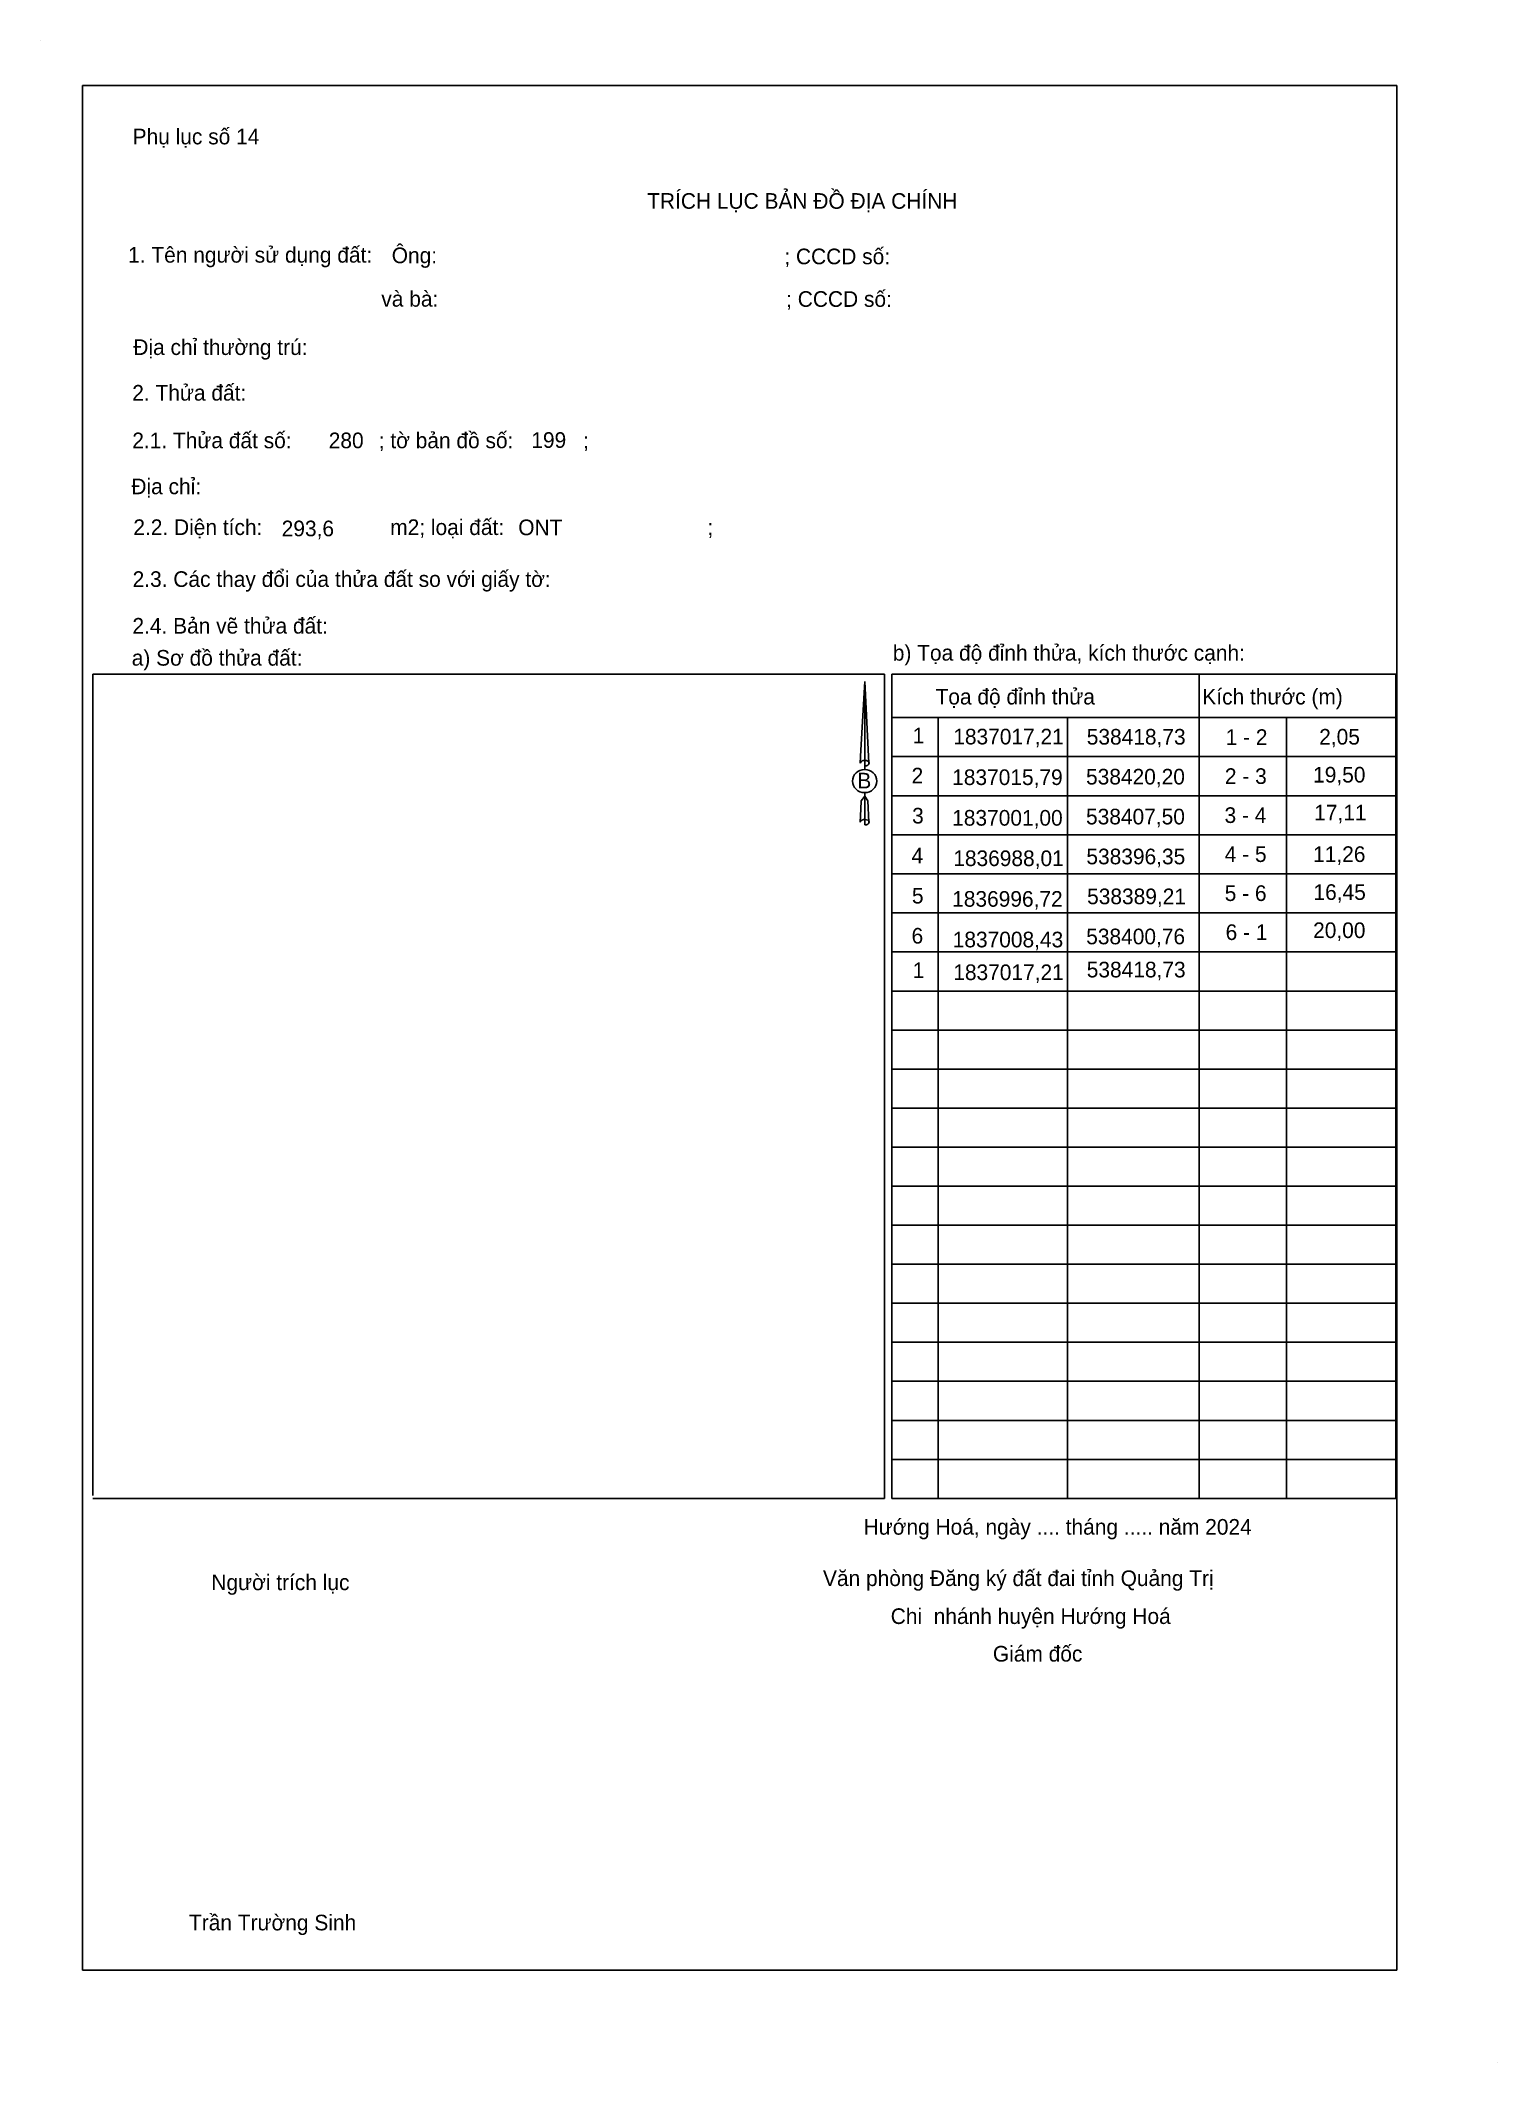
# Model space of a CAD drawing. Extents: x 538380 to 538461, y 1836948 to 1837061.
import ezdxf

# ---------------------------------------------------------------- set-up
doc = ezdxf.new("R2010")
doc.units = 0
doc.layers.add('hsktNoiDung', color=7, linetype='Continuous')
doc.layers.add('hsktTemplate', color=7, linetype='Continuous')

msp = doc.modelspace()

# ---------------------------------------------------------------- linework, layer by layer
at = {"layer": 'hsktTemplate'}
for p, q in [((538379.73, 1837060.95), (538379.73, 1837060.95)), ((538382.08, 1837058.43), (538455.52, 1837058.43)), ((538382.08, 1836953.12), (538382.08, 1837058.43)), ((538455.52, 1837058.43), (538455.52, 1836953.12)), ((538382.65, 1837025.54), (538426.89, 1837025.54)), ((538382.65, 1836979.64), (538382.65, 1837025.54)), ((538426.89, 1837025.54), (538426.89, 1836979.47)), ((538427.3, 1837025.54), (538427.3, 1836979.47)), ((538427.3, 1837025.54), (538444.48, 1837025.54)), ((538444.48, 1836979.47), (538444.48, 1837025.54)), ((538444.48, 1837025.54), (538455.48, 1837025.54)), ((538455.48, 1837025.54), (538455.48, 1836979.47)), ((538425.79, 1837025.12), (538425.58, 1837021.28)), ((538425.79, 1837025.12), (538426.02, 1837020.56)), ((538425.79, 1837025.12), (538426.02, 1837020.56)), ((538425.79, 1837020.72), (538425.79, 1837025.12)), ((538425.79, 1837025.12), (538426.02, 1837020.56)), ((538427.36, 1837023.11), (538455.48, 1837023.11)), ((538429.89, 1837023.11), (538429.89, 1836979.47)), ((538437.12, 1837023.11), (538437.12, 1836979.47)), ((538449.37, 1837023.11), (538449.37, 1836979.47)), ((538425.58, 1837021.28), (538425.53, 1837020.56)), ((538425.79, 1837020.72), (538425.79, 1837020.55)), ((538427.3, 1837020.93), (538455.48, 1837020.93)), ((538425.79, 1837020.55), (538425.79, 1837020.42)), ((538425.79, 1837020.42), (538425.79, 1837020.24)), ((538425.79, 1837020.42), (538425.79, 1837020.24)), ((538425.79, 1837020.42), (538425.79, 1837020.24)), ((538426.02, 1837020.56), (538426.02, 1837020.56)), ((538425.59, 1837018.45), (538425.58, 1837017.99)), ((538425.79, 1837018.71), (538425.59, 1837018.45)), ((538425.79, 1837018.71), (538425.79, 1837018.91)), ((538425.79, 1837018.71), (538425.79, 1837018.91)), ((538425.79, 1837018.71), (538425.79, 1837018.91)), ((538425.79, 1837018.71), (538425.97, 1837018.45)), ((538425.79, 1837018.71), (538425.97, 1837018.45)), ((538425.79, 1837018.71), (538425.97, 1837018.45)), ((538425.79, 1837017.42), (538425.79, 1837018.71)), ((538425.97, 1837018.45), (538426.02, 1837017.27)), ((538425.97, 1837018.45), (538426.02, 1837017.27)), ((538425.97, 1837018.45), (538426.02, 1837017.27)), ((538427.3, 1837018.74), (538455.48, 1837018.74)), ((538425.58, 1837017.99), (538425.53, 1837017.27)), ((538425.79, 1837017.42), (538425.79, 1837017.24)), ((538425.79, 1837017.24), (538425.79, 1837017.12)), ((538426.02, 1837017.27), (538426.02, 1837017.27)), ((538427.3, 1837016.56), (538455.48, 1837016.56)), ((538427.3, 1837014.38), (538455.48, 1837014.38)), ((538427.3, 1837012.2), (538455.48, 1837012.2)), ((538427.3, 1837010.02), (538455.48, 1837010.02)), ((538427.3, 1837007.83), (538455.48, 1837007.83)), ((538427.3, 1837005.65), (538455.48, 1837005.65)), ((538427.3, 1837003.47), (538455.48, 1837003.47)), ((538427.3, 1837001.29), (538455.48, 1837001.29)), ((538427.3, 1836999.11), (538455.48, 1836999.11)), ((538427.3, 1836996.93), (538455.48, 1836996.93)), ((538427.3, 1836994.74), (538455.48, 1836994.74)), ((538427.3, 1836992.56), (538455.48, 1836992.56)), ((538427.3, 1836990.38), (538455.48, 1836990.38)), ((538427.3, 1836988.2), (538455.48, 1836988.2)), ((538427.3, 1836986.02), (538455.48, 1836986.02)), ((538427.3, 1836983.83), (538455.48, 1836983.83)), ((538427.3, 1836981.65), (538455.48, 1836981.65)), ((538426.89, 1836979.47), (538382.65, 1836979.47)), ((538444.48, 1836979.47), (538427.3, 1836979.47)), ((538444.48, 1836979.47), (538455.48, 1836979.47)), ((538455.52, 1836953.12), (538382.08, 1836953.12)), ((538461.16, 1836947.95), (538461.16, 1836947.95))]:
    msp.add_line(p, q, dxfattribs=at)
for centre, start_param, end_param in [((538425.79, 1837020.56), 1.570796, 3.074452), ((538425.79, 1837020.56), 0.067141, 1.570796), ((538425.79, 1837020.56), 4.712389, 6.283185), ((538425.79, 1837017.26), 2.491069, 3.074278), ((538425.79, 1837017.26), 1.570796, 2.491069), ((538425.79, 1837017.26), 0.067141, 1.570796), ((538425.79, 1837017.26), 4.712389, 6.283185)]:
    msp.add_ellipse(centre, major_axis=(0.249, 0), ratio=0.614131, start_param=start_param, end_param=end_param, dxfattribs=at)
msp.add_ellipse((538425.79, 1837019.56), major_axis=(0.678, 0), ratio=0.952727, dxfattribs=at)

# ---------------------------------------------------------------- texts
at = {"layer": 'hsktNoiDung'}
for s, p in [('280', (538395.84, 1837038.16)), ('199', (538407.16, 1837038.18)), ('293,6', (538393.21, 1837033.24)), ('ONT', (538406.43, 1837033.3)), ('1', (538428.47, 1837021.67)), ('1837017,21', (538430.74, 1837021.61)), ('538418,73', (538438.2, 1837021.6)), ('2,05', (538451.19, 1837021.6)), ('2', (538428.41, 1837019.43)), ('1837015,79', (538430.68, 1837019.34)), ('538420,20', (538438.16, 1837019.37)), ('19,50', (538450.85, 1837019.48)), ('3', (538428.44, 1837017.19)), ('1837001,00', (538430.68, 1837017.07)), ('538407,50', (538438.16, 1837017.14)), ('17,11', (538450.91, 1837017.36)), ('4', (538428.41, 1837014.96)), ('1836988,01', (538430.74, 1837014.81)), ('538396,35', (538438.18, 1837014.91)), ('11,26', (538450.85, 1837015.04)), ('5', (538428.43, 1837012.72)), ('1836996,72', (538430.68, 1837012.54)), ('538389,21', (538438.22, 1837012.68)), ('16,45', (538450.87, 1837012.92)), ('20,00', (538450.85, 1837010.79)), ('6', (538428.41, 1837010.48)), ('1837008,43', (538430.71, 1837010.27)), ('538400,76', (538438.17, 1837010.44)), ('1', (538428.47, 1837008.55)), ('538418,73', (538438.2, 1837008.59)), ('1837017,21', (538430.74, 1837008.44))]:
    msp.add_text(s, height=0.874, dxfattribs=at).set_placement(p)
at = {"layer": 'hsktTemplate'}
for s, p in [('Phụ lục số 14', (538384.88, 1837055.14)), (' TRÍCH LỤC BẢN ĐỒ ĐỊA CHÍNH', (538413.31, 1837051.54)), ('1. Tên người sử dụng đất:', (538384.63, 1837048.53)), ('Ông:', (538399.36, 1837048.5)), ('; CCCD số:', (538421.3, 1837048.44)), ('và bà:', (538398.78, 1837046.07)), ('; CCCD số:', (538421.4, 1837046.06)), ('Địa chỉ thường trú:', (538384.92, 1837043.37)), ('2. Thửa đất:', (538384.86, 1837040.82)), ('2.1. Thửa đất số:               ; tờ bản đồ số:            ;', (538384.86, 1837038.16)), ('Địa chỉ:', (538384.81, 1837035.59)), ('2.2. Diện tích:                      m2; loại đất:                                   ;', (538384.92, 1837033.31)), ('2.3. Các thay đổi của thửa đất so với giấy tờ:', (538384.88, 1837030.41)), ('2.4. Bản vẽ thửa đất:', (538384.87, 1837027.8)), ('a) Sơ đồ thửa đất:', (538384.83, 1837026.01)), ('b) Tọa độ đỉnh thửa, kích thước cạnh:', (538427.36, 1837026.29)), ('Tọa độ đỉnh thửa', (538429.75, 1837023.84)), ('Kích thước (m)', (538444.66, 1837023.84)), ('1 - 2', (538445.96, 1837021.58)), ('B', (538425.38, 1837019.15)), ('2 - 3', (538445.92, 1837019.4)), ('3 - 4', (538445.9, 1837017.22)), ('4 - 5', (538445.91, 1837015.04)), ('5 - 6', (538445.91, 1837012.86)), ('6 - 1', (538445.96, 1837010.68)), ('Hướng Hoá, ngày .... tháng ..... năm 2024', (538425.73, 1836977.45)), ('Văn phòng Đăng ký đất đai tỉnh Quảng Trị', (538423.46, 1836974.58)), ('Người trích lục', (538389.28, 1836974.35)), (' Chi  nhánh huyện Hướng Hoá', (538426.92, 1836972.46)), (' Giám đốc', (538432.63, 1836970.36)), ('Trần Trường Sinh', (538388.03, 1836955.34))]:
    msp.add_text(s, height=0.874, dxfattribs=at).set_placement(p)

doc.saveas('drawing.dxf')
